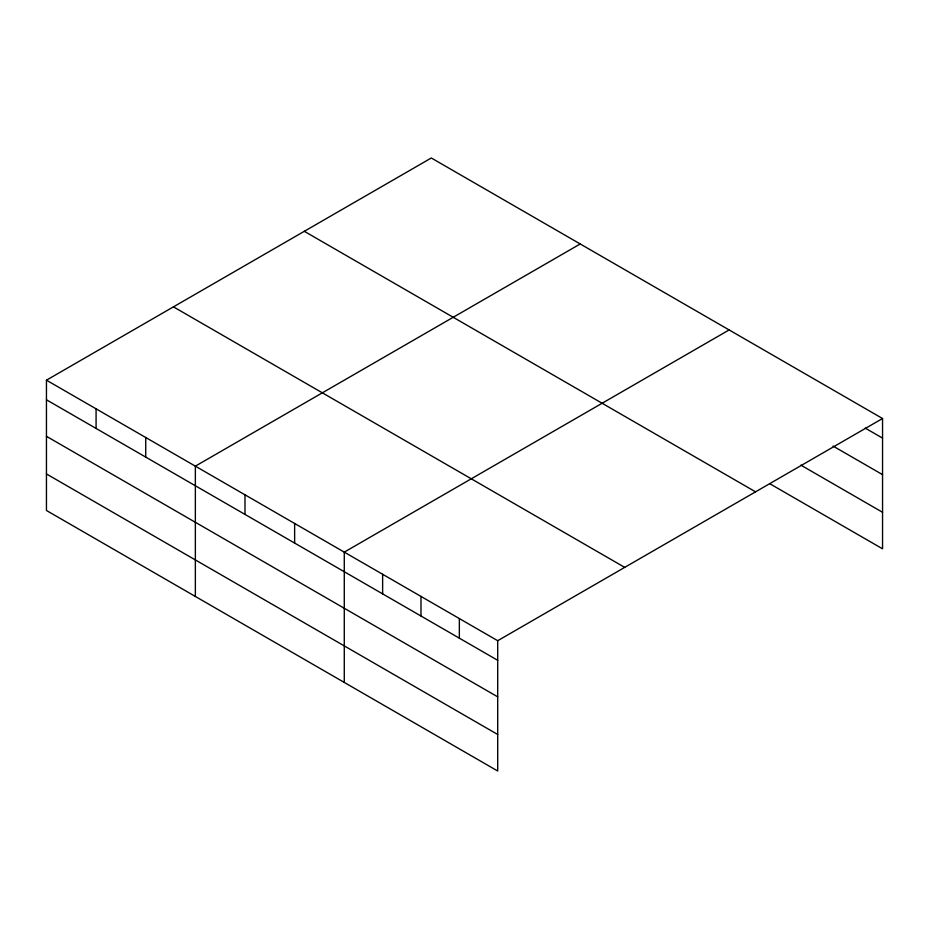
<?xml version="1.0" encoding="UTF-8"?>
<svg xmlns="http://www.w3.org/2000/svg" width="929" height="929" viewBox="0 0 929 929"><rect width="100%" height="100%" fill="white"/><g stroke="black" fill="none" stroke-linecap="round" stroke-linejoin="round"><path stroke-width="1.39" d="M497.7 696.843L497.7 640.708L46.45 380.182L46.45 510.486L497.7 771.012L497.7 696.843L46.45 436.316M769.955 483.812L882.55 548.818L882.55 418.514L431.3 157.988L46.45 380.182M580.219 243.955L195.357 466.149L195.357 596.464M729.126 329.934L344.276 552.128L344.276 682.432M497.7 640.708L882.55 418.514M865.224 428.118L882.55 438.116M833.058 446.071L882.55 474.649M800.891 465.139L882.55 512.285M304.306 231.309L755.544 491.836M173.456 306.86L624.694 567.375M46.45 399.784L497.7 660.31M46.45 473.953L497.7 734.479M459.344 618.563L459.344 638.165M420.988 596.418L420.988 616.02M382.632 574.273L382.632 593.875M294.632 523.468L294.632 543.07M245.001 494.809L245.001 514.422M145.725 437.489L145.725 457.103M96.082 408.841L96.082 428.443"/></g></svg>
